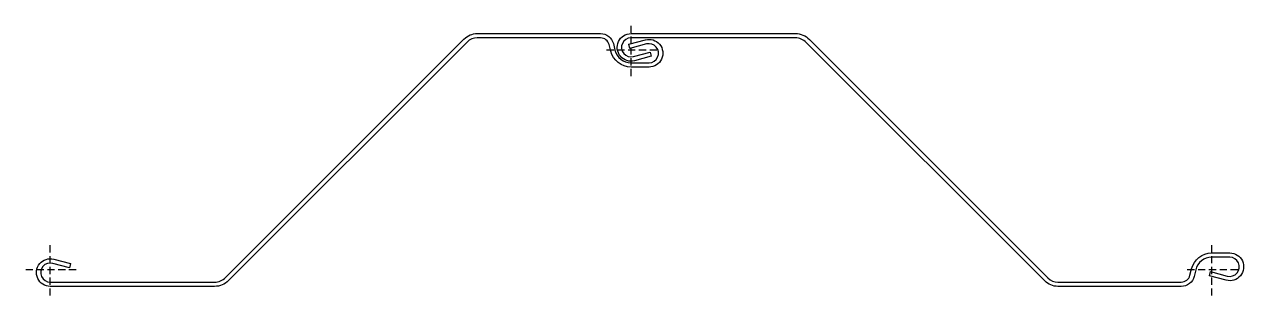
# Model space of a CAD drawing. Header units: millimetres. Extents: x -36 to 1658, y -36 to 341.
import ezdxf

# ---------------------------------------------------------------- set-up
doc = ezdxf.new("R2010")
doc.units = ezdxf.units.MM
doc.linetypes.add('DASHED', pattern=[0.75, 0.5, -0.25])
doc.layers.add('ref', color=251, linetype='Continuous', plot=False)

msp = doc.modelspace()

# ---------------------------------------------------------------- linework, layer by layer
for points in [[(764.6, 327.9, -0.344535), (782.5, 313.9), (784.7, 304.8, 0.344535), (807, 287.4), (832, 287.4, 1.140281), (828.6, 313.4), (805.4, 307.2), (803.8, 313), (827, 319.2, -1.140281), (832, 281.4), (807, 281.4, -0.344535), (778.9, 303.4), (776.6, 312.5, 0.344535), (764.6, 321.9), (593.3, 321.9, 0.198892), (579.2, 316), (247.9, -15.2, -0.198892), (228.4, -23.2), (0, -23.2, -1.140281), (5, 14.6), (28.2, 8.4), (26.6, 2.6), (3.4, 8.8, 1.140281), (0, -17.2), (228.4, -17.2, 0.198892), (243.6, -11), (574.9, 320.3, -0.198892), (593.3, 327.9)], [(807, 321.9, 1.140281), (810.4, 295.9), (833.6, 302.1), (835.2, 296.3), (812, 290.1, -1.140281), (807, 327.9), (1035.4, 327.9, -0.198892), (1054.9, 319.8), (1386.2, -11.4, 0.198892), (1400.3, -17.2), (1571.6, -17.2, 0.344535), (1583.6, -7.8), (1585.9, 1.3, -0.344535), (1614, 23.3), (1639, 23.3, -1.140281), (1634, -14.6), (1610.8, -8.4), (1612.4, -2.6), (1635.6, -8.8, 1.140281), (1639, 17.3), (1614, 17.3, 0.344535), (1591.7, -0.2), (1589.5, -9.3, -0.344535), (1571.6, -23.2), (1400.3, -23.2, -0.198892), (1381.9, -15.6), (1050.6, 315.6, 0.198892), (1035.4, 321.9)]]:
    msp.add_lwpolyline(points, format="xyb", close=True)
at = {"layer": 'ref', "linetype": 'DASHED', "ltscale": 20}
for p, q in [((807, 268.7), (807, 340.6)), ((843, 304.6), (771, 304.6)), ((0, -36), (0, 36)), ((1614, -36), (1614, 36)), ((36, 0), (-36, 0)), ((1650, 0), (1578, 0))]:
    msp.add_line(p, q, dxfattribs=at)

doc.saveas('drawing.dxf')
